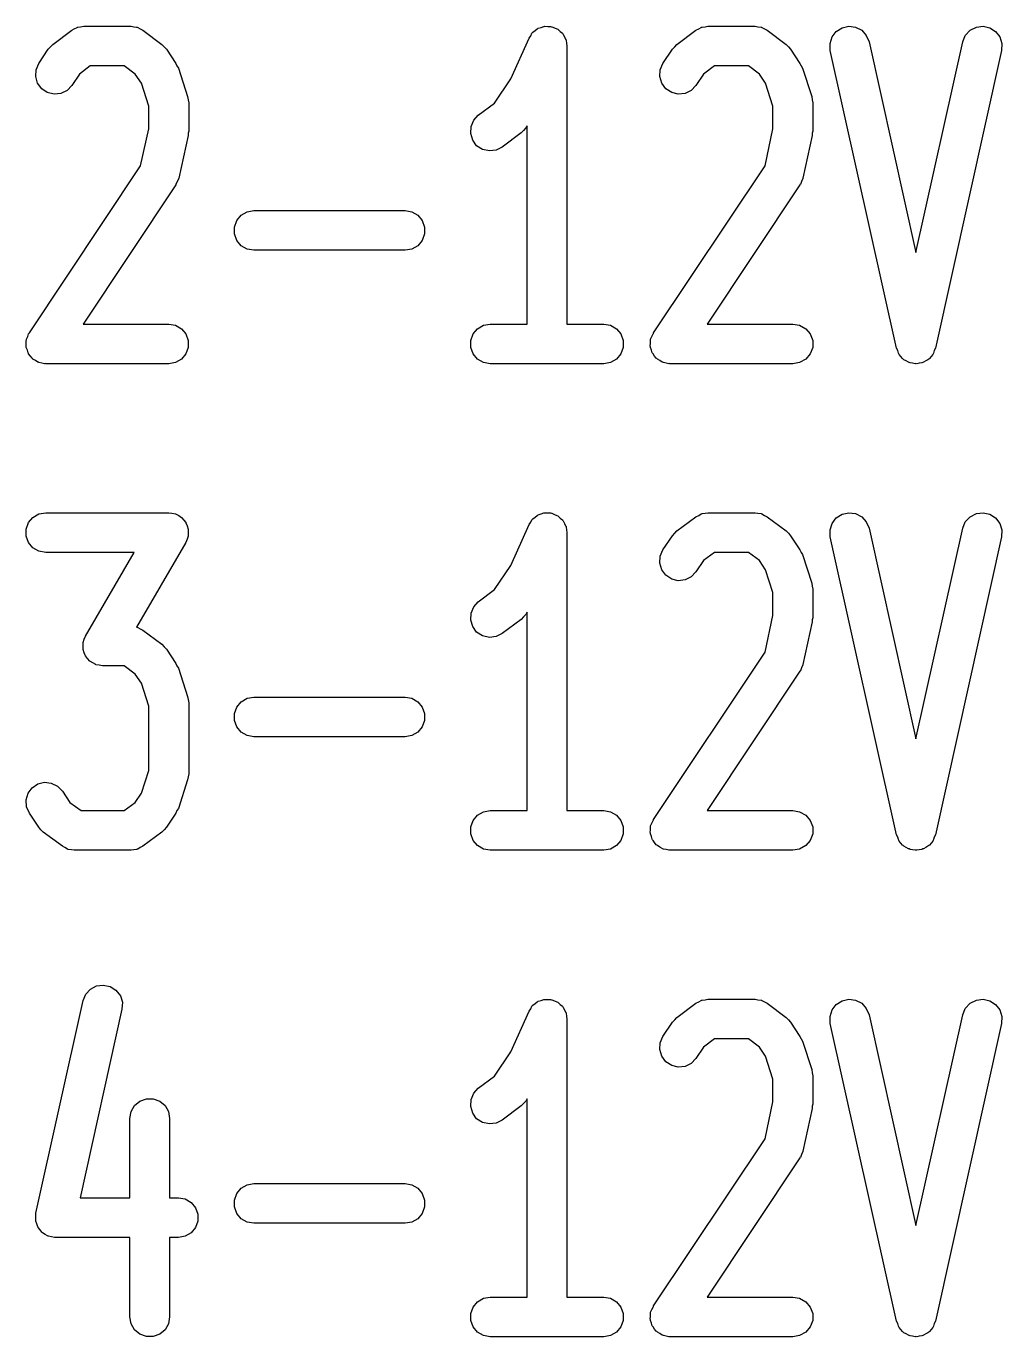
# Model space of a CAD drawing. Extents: x 127.3 to 176.4, y -111.4 to -62.2.
# Drawn here: x 127.784 to 130.24, y -77.157 to -73.857 of the extents above; entities that cross this region are included whole.
import ezdxf

# ---------------------------------------------------------------- set-up
doc = ezdxf.new("R2010")
doc.units = 0
doc.header["$MEASUREMENT"] = 0
doc.layers.add('BLACK', color=7, linetype='CONTINUOUS')

msp = doc.modelspace()

# ---------------------------------------------------------------- linework, layer by layer
at = {"layer": 'Black'}
for p, q in [((127.851, -73.9025), (127.899, -73.8668)), ((127.899, -73.8668), (127.905, -73.8635)), ((127.905, -73.8635), (127.912, -73.8598)), ((127.912, -73.8598), (127.913, -73.8596)), ((127.913, -73.8596), (127.914, -73.8589)), ((127.914, -73.8589), (127.921, -73.8581)), ((127.921, -73.8581), (127.929, -73.8568)), ((127.929, -73.8568), (128.048, -73.8568)), ((128.048, -73.8568), (128.055, -73.8581)), ((128.055, -73.8581), (128.062, -73.8589)), ((128.062, -73.8589), (128.063, -73.8596)), ((128.063, -73.8596), (128.065, -73.8598)), ((128.065, -73.8598), (128.071, -73.8635)), ((128.071, -73.8635), (128.078, -73.8668)), ((128.078, -73.8668), (128.125, -73.9025)), ((129.004, -73.9897), (129.05, -73.8865)), ((129.05, -73.8865), (129.054, -73.8807)), ((129.054, -73.8807), (129.057, -73.8746)), ((129.057, -73.8746), (129.058, -73.8735)), ((129.058, -73.8735), (129.059, -73.8721)), ((129.059, -73.8721), (129.065, -73.868)), ((129.065, -73.868), (129.07, -73.8635)), ((129.07, -73.8635), (129.072, -73.8629)), ((129.072, -73.8629), (129.073, -73.8619)), ((129.073, -73.8619), (129.08, -73.8599)), ((129.08, -73.8599), (129.087, -73.8575)), ((129.087, -73.8575), (129.088, -73.8575)), ((129.088, -73.8575), (129.09, -73.8571)), ((129.09, -73.8571), (129.097, -73.8575)), ((129.097, -73.8575), (129.104, -73.8575)), ((129.104, -73.8575), (129.106, -73.8581)), ((129.106, -73.8581), (129.107, -73.8583)), ((129.107, -73.8583), (129.114, -73.8611)), ((129.114, -73.8611), (129.12, -73.8635)), ((129.12, -73.8635), (129.122, -73.8646)), ((129.122, -73.8646), (129.123, -73.8653)), ((129.123, -73.8653), (129.128, -73.8702)), ((129.128, -73.8702), (129.134, -73.8746)), ((129.134, -73.8746), (129.135, -73.8762)), ((129.135, -73.8762), (129.136, -73.8774)), ((129.136, -73.8774), (129.139, -73.8836)), ((129.139, -73.8836), (129.142, -73.8897)), ((129.422, -73.9025), (129.47, -73.8668)), ((129.47, -73.8668), (129.477, -73.8635)), ((129.477, -73.8635), (129.483, -73.8598)), ((129.483, -73.8598), (129.484, -73.8596)), ((129.484, -73.8596), (129.486, -73.8589)), ((129.486, -73.8589), (129.493, -73.8581)), ((129.493, -73.8581), (129.5, -73.8568)), ((129.5, -73.8568), (129.619, -73.8568)), ((129.619, -73.8568), (129.626, -73.8581)), ((129.626, -73.8581), (129.634, -73.8589)), ((129.634, -73.8589), (129.635, -73.8596)), ((129.635, -73.8596), (129.636, -73.8598)), ((129.636, -73.8598), (129.643, -73.8635)), ((129.643, -73.8635), (129.649, -73.8668)), ((129.649, -73.8668), (129.697, -73.9025)), ((129.808, -73.9003), (129.813, -73.8837)), ((129.813, -73.8837), (129.823, -73.8699)), ((129.823, -73.8699), (129.838, -73.8606)), ((129.838, -73.8606), (129.855, -73.8568)), ((129.855, -73.8568), (129.872, -73.8591)), ((129.872, -73.8591), (129.888, -73.8671)), ((129.888, -73.8671), (129.899, -73.8799)), ((129.899, -73.8799), (129.906, -73.8959)), ((130.142, -73.8959), (130.148, -73.8799)), ((130.148, -73.8799), (130.16, -73.8671)), ((130.16, -73.8671), (130.176, -73.8591)), ((130.176, -73.8591), (130.193, -73.8568)), ((130.193, -73.8568), (130.21, -73.8606)), ((130.21, -73.8606), (130.224, -73.8699)), ((130.224, -73.8699), (130.235, -73.8837)), ((130.235, -73.8837), (130.24, -73.9003)), ((127.816, -73.9505), (127.839, -73.9148)), ((127.839, -73.9148), (127.845, -73.9087)), ((127.845, -73.9087), (127.851, -73.9025)), ((128.125, -73.9025), (128.131, -73.9087)), ((128.131, -73.9087), (128.137, -73.9148)), ((128.137, -73.9148), (128.161, -73.9505)), ((129.142, -73.8897), (129.143, -73.8914)), ((129.143, -73.8914), (129.143, -73.893)), ((129.143, -73.893), (129.144, -73.8999)), ((129.144, -73.8999), (129.145, -73.9068)), ((129.145, -73.9068), (129.145, -74.6068)), ((129.387, -73.9505), (129.411, -73.9148)), ((129.411, -73.9148), (129.417, -73.9087)), ((129.417, -73.9087), (129.422, -73.9025)), ((129.697, -73.9025), (129.703, -73.9087)), ((129.703, -73.9087), (129.708, -73.9148)), ((129.708, -73.9148), (129.732, -73.9505)), ((129.808, -73.9176), (129.808, -73.9003)), ((129.975, -74.6676), (129.808, -73.9176)), ((129.906, -73.8959), (130.024, -74.4263)), ((130.024, -74.4263), (130.142, -73.8959)), ((130.239, -73.9176), (130.073, -74.6676)), ((130.24, -73.9003), (130.239, -73.9176)), ((127.809, -73.9664), (127.816, -73.9505)), ((128.161, -73.9505), (128.163, -73.9566)), ((129.38, -73.9664), (129.387, -73.9505)), ((129.732, -73.9505), (129.735, -73.9566)), ((127.808, -73.9837), (127.809, -73.9664)), ((127.812, -74.0004), (127.808, -73.9837)), ((127.918, -73.9774), (127.899, -74.0059)), ((127.945, -73.9568), (127.918, -73.9774)), ((128.031, -73.9568), (127.945, -73.9568)), ((128.058, -73.9774), (128.031, -73.9568)), ((128.074, -74.0004), (128.058, -73.9774)), ((128.163, -73.9566), (128.167, -73.9624)), ((128.167, -73.9624), (128.19, -74.0338)), ((129.379, -73.9837), (129.38, -73.9664)), ((129.384, -74.0004), (129.379, -73.9837)), ((129.489, -73.9774), (129.47, -74.0059)), ((129.517, -73.9568), (129.489, -73.9774)), ((129.602, -73.9568), (129.517, -73.9568)), ((129.63, -73.9774), (129.602, -73.9568)), ((129.645, -74.0004), (129.63, -73.9774)), ((129.735, -73.9566), (129.738, -73.9624)), ((129.738, -73.9624), (129.762, -74.0338)), ((127.823, -74.0144), (127.812, -74.0004)), ((127.837, -74.024), (127.823, -74.0144)), ((127.887, -74.0185), (127.871, -74.0262)), ((127.899, -74.0059), (127.887, -74.0185)), ((128.093, -74.0578), (128.074, -74.0004)), ((128.963, -74.0505), (129.004, -73.9897)), ((129.394, -74.0144), (129.384, -74.0004)), ((129.409, -74.024), (129.394, -74.0144)), ((129.458, -74.0185), (129.443, -74.0262)), ((129.47, -74.0059), (129.458, -74.0185)), ((129.664, -74.0578), (129.645, -74.0004)), ((127.854, -74.0281), (127.837, -74.024)), ((127.871, -74.0262), (127.854, -74.0281)), ((128.19, -74.0338), (128.192, -74.0418)), ((128.192, -74.0418), (128.193, -74.0496)), ((128.193, -74.0496), (128.193, -74.1211)), ((128.922, -74.0811), (128.963, -74.0505)), ((129.425, -74.0281), (129.409, -74.024)), ((129.443, -74.0262), (129.425, -74.0281)), ((129.762, -74.0338), (129.763, -74.0418)), ((129.763, -74.0418), (129.764, -74.0496)), ((129.764, -74.0496), (129.764, -74.1211)), ((128.093, -74.1156), (128.093, -74.0578)), ((128.911, -74.0937), (128.922, -74.0811)), ((129.664, -74.1156), (129.664, -74.0578)), ((128.072, -74.2082), (128.093, -74.1156)), ((128.903, -74.1271), (128.904, -74.1097)), ((128.904, -74.1097), (128.911, -74.0937)), ((129.042, -74.1131), (129.036, -74.1192)), ((129.045, -74.1076), (129.042, -74.1131)), ((129.045, -74.6068), (129.045, -74.1076)), ((129.644, -74.2082), (129.664, -74.1156)), ((128.192, -74.1319), (128.168, -74.2391)), ((128.193, -74.1211), (128.192, -74.1265)), ((128.192, -74.1265), (128.192, -74.1319)), ((128.908, -74.1437), (128.903, -74.1271)), ((128.918, -74.1576), (128.908, -74.1437)), ((129.03, -74.1254), (128.982, -74.1611)), ((129.036, -74.1192), (129.03, -74.1254)), ((129.763, -74.1319), (129.739, -74.2391)), ((129.764, -74.1211), (129.763, -74.1265)), ((129.763, -74.1265), (129.763, -74.1319)), ((128.933, -74.1671), (128.918, -74.1576)), ((128.95, -74.171), (128.933, -74.1671)), ((128.967, -74.1689), (128.95, -74.171)), ((128.982, -74.1611), (128.967, -74.1689)), ((127.792, -74.6291), (128.072, -74.2082)), ((129.363, -74.6291), (129.644, -74.2082)), ((128.164, -74.2476), (128.161, -74.2551)), ((128.168, -74.24), (128.164, -74.2476)), ((128.168, -74.2391), (128.168, -74.2395)), ((128.168, -74.2395), (128.168, -74.24)), ((129.736, -74.2476), (129.733, -74.2551)), ((129.739, -74.24), (129.736, -74.2476)), ((129.739, -74.2391), (129.739, -74.2395)), ((129.739, -74.2395), (129.739, -74.24)), ((128.161, -74.2559), (127.927, -74.6068)), ((128.161, -74.2551), (128.161, -74.2555)), ((128.161, -74.2555), (128.161, -74.2559)), ((129.732, -74.2559), (129.498, -74.6068)), ((129.733, -74.2551), (129.732, -74.2555)), ((129.732, -74.2555), (129.732, -74.2559)), ((128.308, -74.3624), (128.314, -74.3461)), ((128.314, -74.3461), (128.325, -74.3328)), ((128.325, -74.3328), (128.34, -74.3241)), ((128.34, -74.3241), (128.357, -74.3211)), ((128.357, -74.3211), (128.738, -74.3211)), ((128.738, -74.3211), (128.755, -74.3241)), ((128.755, -74.3241), (128.77, -74.3328)), ((128.77, -74.3328), (128.781, -74.3461)), ((128.781, -74.3461), (128.787, -74.3624)), ((128.308, -74.3798), (128.308, -74.3624)), ((128.314, -74.3961), (128.308, -74.3798)), ((128.787, -74.3798), (128.781, -74.3961)), ((128.787, -74.3624), (128.787, -74.3798)), ((128.325, -74.4094), (128.314, -74.3961)), ((128.34, -74.4181), (128.325, -74.4094)), ((128.77, -74.4094), (128.755, -74.4181)), ((128.781, -74.3961), (128.77, -74.4094)), ((128.357, -74.4211), (128.34, -74.4181)), ((128.738, -74.4211), (128.357, -74.4211)), ((128.755, -74.4181), (128.738, -74.4211)), ((127.927, -74.6068), (128.143, -74.6068)), ((128.143, -74.6068), (128.16, -74.6098)), ((128.16, -74.6098), (128.175, -74.6185)), ((128.92, -74.6185), (128.935, -74.6098)), ((128.935, -74.6098), (128.952, -74.6068)), ((128.952, -74.6068), (129.045, -74.6068)), ((129.145, -74.6068), (129.238, -74.6068)), ((129.238, -74.6068), (129.255, -74.6098)), ((129.255, -74.6098), (129.27, -74.6185)), ((129.498, -74.6068), (129.714, -74.6068)), ((129.714, -74.6068), (129.731, -74.6098)), ((129.731, -74.6098), (129.747, -74.6185)), ((127.785, -74.645), (127.788, -74.6384)), ((127.785, -74.6466), (127.785, -74.645)), ((127.788, -74.6384), (127.79, -74.6318)), ((127.79, -74.6318), (127.791, -74.6305)), ((127.791, -74.6305), (127.792, -74.6291)), ((128.175, -74.6185), (128.186, -74.6318)), ((128.186, -74.6318), (128.192, -74.6481)), ((128.903, -74.6481), (128.909, -74.6318)), ((128.909, -74.6318), (128.92, -74.6185)), ((129.27, -74.6185), (129.281, -74.6318)), ((129.281, -74.6318), (129.287, -74.6481)), ((129.356, -74.645), (129.359, -74.6384)), ((129.356, -74.6466), (129.356, -74.645)), ((129.359, -74.6384), (129.362, -74.6318)), ((129.362, -74.6318), (129.363, -74.6305)), ((129.363, -74.6305), (129.363, -74.6291)), ((129.747, -74.6185), (129.758, -74.6318)), ((129.758, -74.6318), (129.764, -74.6481)), ((127.784, -74.6481), (127.785, -74.6466)), ((127.784, -74.6552), (127.784, -74.6481)), ((127.784, -74.6623), (127.784, -74.6552)), ((127.784, -74.6638), (127.784, -74.6623)), ((127.784, -74.6655), (127.784, -74.6638)), ((127.787, -74.6721), (127.784, -74.6655)), ((127.789, -74.6789), (127.787, -74.6721)), ((127.79, -74.6803), (127.789, -74.6789)), ((128.192, -74.6655), (128.186, -74.6818)), ((128.192, -74.6481), (128.192, -74.6655)), ((128.903, -74.6655), (128.903, -74.6481)), ((128.909, -74.6818), (128.903, -74.6655)), ((129.287, -74.6655), (129.281, -74.6818)), ((129.287, -74.6481), (129.287, -74.6655)), ((129.355, -74.6623), (129.356, -74.6552)), ((129.356, -74.6638), (129.355, -74.6623)), ((129.356, -74.6481), (129.356, -74.6466)), ((129.356, -74.6552), (129.356, -74.6481)), ((129.356, -74.6655), (129.356, -74.6638)), ((129.358, -74.6721), (129.356, -74.6655)), ((129.36, -74.6789), (129.358, -74.6721)), ((129.361, -74.6803), (129.36, -74.6789)), ((129.764, -74.6655), (129.758, -74.6818)), ((129.764, -74.6481), (129.764, -74.6655)), ((129.978, -74.6736), (129.975, -74.6676)), ((129.98, -74.6799), (129.978, -74.6736)), ((130.07, -74.6736), (130.068, -74.6799)), ((130.073, -74.6676), (130.07, -74.6736)), ((127.79, -74.6818), (127.79, -74.6803)), ((127.795, -74.6872), (127.79, -74.6818)), ((127.799, -74.6929), (127.795, -74.6872)), ((127.8, -74.6938), (127.799, -74.6929)), ((127.801, -74.6951), (127.8, -74.6938)), ((127.807, -74.6986), (127.801, -74.6951)), ((127.813, -74.7026), (127.807, -74.6986)), ((127.815, -74.703), (127.813, -74.7026)), ((127.816, -74.7038), (127.815, -74.703)), ((127.823, -74.705), (127.816, -74.7038)), ((127.83, -74.7067), (127.823, -74.705)), ((127.832, -74.7065), (127.83, -74.7067)), ((127.833, -74.7068), (127.832, -74.7065)), ((128.143, -74.7068), (127.833, -74.7068)), ((128.16, -74.7038), (128.143, -74.7068)), ((128.175, -74.6951), (128.16, -74.7038)), ((128.186, -74.6818), (128.175, -74.6951)), ((128.92, -74.6951), (128.909, -74.6818)), ((128.935, -74.7038), (128.92, -74.6951)), ((128.952, -74.7068), (128.935, -74.7038)), ((129.238, -74.7068), (128.952, -74.7068)), ((129.255, -74.7038), (129.238, -74.7068)), ((129.27, -74.6951), (129.255, -74.7038)), ((129.281, -74.6818), (129.27, -74.6951)), ((129.362, -74.6818), (129.361, -74.6803)), ((129.366, -74.6872), (129.362, -74.6818)), ((129.37, -74.6929), (129.366, -74.6872)), ((129.372, -74.6938), (129.37, -74.6929)), ((129.373, -74.6951), (129.372, -74.6938)), ((129.379, -74.6986), (129.373, -74.6951)), ((129.385, -74.7026), (129.379, -74.6986)), ((129.386, -74.703), (129.385, -74.7026)), ((129.388, -74.7038), (129.386, -74.703)), ((129.395, -74.705), (129.388, -74.7038)), ((129.402, -74.7067), (129.395, -74.705)), ((129.403, -74.7065), (129.402, -74.7067)), ((129.405, -74.7068), (129.403, -74.7065)), ((129.714, -74.7068), (129.405, -74.7068)), ((129.731, -74.7038), (129.714, -74.7068)), ((129.747, -74.6951), (129.731, -74.7038)), ((129.758, -74.6818), (129.747, -74.6951)), ((129.981, -74.6816), (129.98, -74.6799)), ((129.982, -74.6837), (129.981, -74.6816)), ((129.986, -74.6885), (129.982, -74.6837)), ((129.99, -74.6936), (129.986, -74.6885)), ((129.992, -74.6948), (129.99, -74.6936)), ((129.993, -74.6965), (129.992, -74.6948)), ((129.999, -74.6995), (129.993, -74.6965)), ((130.005, -74.703), (129.999, -74.6995)), ((130.007, -74.7035), (130.005, -74.703)), ((130.009, -74.7045), (130.007, -74.7035)), ((130.015, -74.7053), (130.009, -74.7045)), ((130.022, -74.7067), (130.015, -74.7053)), ((130.024, -74.7064), (130.022, -74.7067)), ((130.026, -74.7067), (130.024, -74.7064)), ((130.032, -74.7053), (130.026, -74.7067)), ((130.039, -74.7045), (130.032, -74.7053)), ((130.041, -74.7035), (130.039, -74.7045)), ((130.043, -74.703), (130.041, -74.7035)), ((130.049, -74.6995), (130.043, -74.703)), ((130.054, -74.6965), (130.049, -74.6995)), ((130.056, -74.6948), (130.054, -74.6965)), ((130.058, -74.6936), (130.056, -74.6948)), ((130.062, -74.6885), (130.058, -74.6936)), ((130.066, -74.6837), (130.062, -74.6885)), ((130.067, -74.6816), (130.066, -74.6837)), ((130.068, -74.6799), (130.067, -74.6816)), ((127.784, -75.1231), (127.79, -75.1068)), ((127.79, -75.1068), (127.801, -75.0935)), ((127.801, -75.0935), (127.816, -75.0848)), ((127.816, -75.0848), (127.833, -75.0818)), ((127.833, -75.0818), (128.143, -75.0818)), ((128.143, -75.0818), (128.143, -75.0818)), ((128.143, -75.0818), (128.151, -75.0833)), ((128.143, -75.0818), (128.143, -75.0818)), ((128.151, -75.0833), (128.16, -75.0848)), ((128.16, -75.0848), (128.16, -75.0849)), ((128.16, -75.0849), (128.16, -75.0849)), ((128.16, -75.0849), (128.168, -75.0892)), ((128.168, -75.0892), (128.175, -75.0935)), ((128.175, -75.0935), (128.175, -75.0936)), ((128.175, -75.0936), (128.175, -75.0936)), ((128.175, -75.0936), (128.181, -75.1003)), ((128.181, -75.1003), (128.186, -75.1068)), ((128.186, -75.1068), (128.186, -75.1069)), ((128.186, -75.1069), (128.186, -75.107)), ((128.186, -75.107), (128.189, -75.1151)), ((129.05, -75.1115), (129.054, -75.1057)), ((129.054, -75.1057), (129.057, -75.0996)), ((129.057, -75.0996), (129.058, -75.0985)), ((129.058, -75.0985), (129.059, -75.0971)), ((129.059, -75.0971), (129.065, -75.093)), ((129.065, -75.093), (129.07, -75.0885)), ((129.07, -75.0885), (129.072, -75.0879)), ((129.072, -75.0879), (129.073, -75.0869)), ((129.073, -75.0869), (129.08, -75.0849)), ((129.08, -75.0849), (129.087, -75.0825)), ((129.087, -75.0825), (129.088, -75.0825)), ((129.088, -75.0825), (129.09, -75.0821)), ((129.09, -75.0821), (129.097, -75.0825)), ((129.097, -75.0825), (129.104, -75.0825)), ((129.104, -75.0825), (129.106, -75.0831)), ((129.106, -75.0831), (129.107, -75.0833)), ((129.107, -75.0833), (129.114, -75.0861)), ((129.114, -75.0861), (129.12, -75.0885)), ((129.12, -75.0885), (129.122, -75.0896)), ((129.122, -75.0896), (129.123, -75.0903)), ((129.123, -75.0903), (129.128, -75.0952)), ((129.128, -75.0952), (129.134, -75.0996)), ((129.134, -75.0996), (129.135, -75.1012)), ((129.135, -75.1012), (129.136, -75.1024)), ((129.136, -75.1024), (129.139, -75.1086)), ((129.422, -75.1275), (129.47, -75.0918)), ((129.47, -75.0918), (129.477, -75.0885)), ((129.477, -75.0885), (129.483, -75.0848)), ((129.483, -75.0848), (129.484, -75.0846)), ((129.484, -75.0846), (129.486, -75.0839)), ((129.486, -75.0839), (129.493, -75.0831)), ((129.493, -75.0831), (129.5, -75.0818)), ((129.5, -75.0818), (129.619, -75.0818)), ((129.619, -75.0818), (129.626, -75.0831)), ((129.626, -75.0831), (129.634, -75.0839)), ((129.634, -75.0839), (129.635, -75.0846)), ((129.635, -75.0846), (129.636, -75.0848)), ((129.636, -75.0848), (129.643, -75.0885)), ((129.643, -75.0885), (129.649, -75.0918)), ((129.649, -75.0918), (129.697, -75.1275)), ((129.813, -75.1087), (129.823, -75.0949)), ((129.823, -75.0949), (129.838, -75.0856)), ((129.838, -75.0856), (129.855, -75.0818)), ((129.855, -75.0818), (129.872, -75.0841)), ((129.872, -75.0841), (129.888, -75.0921)), ((129.888, -75.0921), (129.899, -75.1049)), ((129.899, -75.1049), (129.906, -75.1209)), ((130.142, -75.1209), (130.148, -75.1049)), ((130.148, -75.1049), (130.16, -75.0921)), ((130.16, -75.0921), (130.176, -75.0841)), ((130.176, -75.0841), (130.193, -75.0818)), ((130.193, -75.0818), (130.21, -75.0856)), ((130.21, -75.0856), (130.224, -75.0949)), ((130.224, -75.0949), (130.235, -75.1087)), ((127.784, -75.1405), (127.784, -75.1231)), ((127.79, -75.1568), (127.784, -75.1405)), ((128.189, -75.1151), (128.192, -75.1231)), ((128.192, -75.1407), (128.189, -75.1488)), ((128.192, -75.1231), (128.192, -75.1232)), ((128.192, -75.1232), (128.192, -75.1233)), ((128.192, -75.1233), (128.192, -75.1318)), ((128.192, -75.1318), (128.192, -75.1405)), ((128.192, -75.1405), (128.192, -75.1406)), ((128.192, -75.1406), (128.192, -75.1407)), ((129.004, -75.2147), (129.05, -75.1115)), ((129.139, -75.1086), (129.142, -75.1147)), ((129.142, -75.1147), (129.143, -75.1164)), ((129.143, -75.1164), (129.143, -75.118)), ((129.143, -75.118), (129.144, -75.1249)), ((129.144, -75.1249), (129.145, -75.1318)), ((129.145, -75.1318), (129.145, -75.8318)), ((129.387, -75.1755), (129.411, -75.1398)), ((129.411, -75.1398), (129.417, -75.1337)), ((129.417, -75.1337), (129.422, -75.1275)), ((129.697, -75.1275), (129.703, -75.1337)), ((129.703, -75.1337), (129.708, -75.1398)), ((129.708, -75.1398), (129.732, -75.1755)), ((129.808, -75.1253), (129.813, -75.1087)), ((129.808, -75.1426), (129.808, -75.1253)), ((129.906, -75.1209), (130.024, -75.6513)), ((130.024, -75.6513), (130.142, -75.1209)), ((130.235, -75.1087), (130.24, -75.1253)), ((130.24, -75.1253), (130.239, -75.1426)), ((127.801, -75.1701), (127.79, -75.1568)), ((127.816, -75.1788), (127.801, -75.1701)), ((128.186, -75.157), (128.062, -75.3696)), ((128.189, -75.1488), (128.186, -75.1568)), ((128.186, -75.1568), (128.186, -75.1569)), ((128.186, -75.1569), (128.186, -75.157)), ((129.975, -75.8926), (129.808, -75.1426)), ((130.239, -75.1426), (130.073, -75.8926)), ((127.833, -75.1818), (127.816, -75.1788)), ((128.056, -75.1818), (127.833, -75.1818)), ((127.933, -75.3923), (128.056, -75.1818)), ((129.379, -75.2087), (129.38, -75.1914)), ((129.38, -75.1914), (129.387, -75.1755)), ((129.489, -75.2024), (129.47, -75.2309)), ((129.517, -75.1818), (129.489, -75.2024)), ((129.602, -75.1818), (129.517, -75.1818)), ((129.63, -75.2024), (129.602, -75.1818)), ((129.645, -75.2254), (129.63, -75.2024)), ((129.732, -75.1755), (129.735, -75.1816)), ((129.735, -75.1816), (129.738, -75.1874)), ((129.738, -75.1874), (129.762, -75.2588)), ((128.963, -75.2755), (129.004, -75.2147)), ((129.384, -75.2254), (129.379, -75.2087)), ((129.394, -75.2394), (129.384, -75.2254)), ((129.409, -75.249), (129.394, -75.2394)), ((129.47, -75.2309), (129.458, -75.2435)), ((129.664, -75.2828), (129.645, -75.2254)), ((129.425, -75.2531), (129.409, -75.249)), ((129.443, -75.2512), (129.425, -75.2531)), ((129.458, -75.2435), (129.443, -75.2512)), ((129.762, -75.2588), (129.763, -75.2668)), ((129.763, -75.2668), (129.764, -75.2746)), ((128.922, -75.3061), (128.963, -75.2755)), ((129.664, -75.3406), (129.664, -75.2828)), ((129.764, -75.2746), (129.764, -75.3461)), ((128.903, -75.3521), (128.904, -75.3347)), ((128.904, -75.3347), (128.911, -75.3187)), ((128.911, -75.3187), (128.922, -75.3061)), ((129.042, -75.3381), (129.036, -75.3442)), ((129.045, -75.3326), (129.042, -75.3381)), ((129.045, -75.8318), (129.045, -75.3326)), ((128.062, -75.3696), (128.062, -75.3697)), ((128.062, -75.3697), (128.063, -75.3703)), ((128.063, -75.3703), (128.065, -75.3705)), ((128.065, -75.3705), (128.071, -75.3742)), ((128.908, -75.3687), (128.903, -75.3521)), ((128.918, -75.3826), (128.908, -75.3687)), ((129.03, -75.3504), (128.982, -75.3861)), ((129.036, -75.3442), (129.03, -75.3504)), ((129.644, -75.4332), (129.664, -75.3406)), ((129.763, -75.3569), (129.739, -75.4641)), ((129.764, -75.3461), (129.763, -75.3515)), ((129.763, -75.3515), (129.763, -75.3569)), ((127.927, -75.4086), (127.93, -75.4005)), ((127.93, -75.4005), (127.933, -75.3925)), ((127.933, -75.3924), (127.933, -75.3923)), ((127.933, -75.3925), (127.933, -75.3924)), ((128.071, -75.3742), (128.078, -75.3775)), ((128.078, -75.3775), (128.125, -75.4132)), ((128.933, -75.3921), (128.918, -75.3826)), ((128.95, -75.396), (128.933, -75.3921)), ((128.967, -75.3939), (128.95, -75.396)), ((128.982, -75.3861), (128.967, -75.3939)), ((127.927, -75.4087), (127.927, -75.4086)), ((127.927, -75.4088), (127.927, -75.4087)), ((127.927, -75.4174), (127.927, -75.4088)), ((127.927, -75.426), (127.927, -75.4174)), ((127.927, -75.4261), (127.927, -75.426)), ((127.927, -75.4262), (127.927, -75.4261)), ((127.93, -75.4342), (127.927, -75.4262)), ((127.933, -75.4423), (127.93, -75.4342)), ((128.125, -75.4132), (128.131, -75.4194)), ((128.131, -75.4194), (128.137, -75.4255)), ((128.137, -75.4255), (128.161, -75.4612)), ((129.363, -75.8541), (129.644, -75.4332)), ((127.933, -75.4424), (127.933, -75.4423)), ((127.933, -75.4425), (127.933, -75.4424)), ((127.938, -75.449), (127.933, -75.4425)), ((127.944, -75.4557), (127.938, -75.449)), ((127.944, -75.4558), (127.944, -75.4557)), ((127.944, -75.4557), (127.944, -75.4557)), ((127.952, -75.4601), (127.944, -75.4558)), ((127.959, -75.4644), (127.952, -75.4601)), ((127.959, -75.4645), (127.959, -75.4644)), ((127.959, -75.4644), (127.959, -75.4644)), ((127.968, -75.466), (127.959, -75.4645)), ((127.976, -75.4675), (127.968, -75.466)), ((128.031, -75.4675), (127.976, -75.4675)), ((127.976, -75.4675), (127.976, -75.4675)), ((127.976, -75.4675), (127.976, -75.4675)), ((128.058, -75.4881), (128.031, -75.4675)), ((128.161, -75.4612), (128.163, -75.4673)), ((128.163, -75.4673), (128.167, -75.4731)), ((129.739, -75.465), (129.736, -75.4726)), ((129.739, -75.4641), (129.739, -75.4645)), ((129.739, -75.4645), (129.739, -75.465)), ((128.074, -75.5111), (128.058, -75.4881)), ((128.167, -75.4731), (128.19, -75.5445)), ((129.732, -75.4809), (129.498, -75.8318)), ((129.733, -75.4801), (129.732, -75.4805)), ((129.732, -75.4805), (129.732, -75.4809)), ((129.736, -75.4726), (129.733, -75.4801)), ((128.093, -75.5685), (128.074, -75.5111)), ((128.093, -75.7308), (128.093, -75.5685)), ((128.19, -75.5445), (128.192, -75.5525)), ((128.192, -75.5525), (128.193, -75.5604)), ((128.193, -75.5604), (128.193, -75.7389)), ((128.314, -75.5711), (128.325, -75.5578)), ((128.325, -75.5578), (128.34, -75.5491)), ((128.34, -75.5491), (128.357, -75.5461)), ((128.357, -75.5461), (128.738, -75.5461)), ((128.738, -75.5461), (128.755, -75.5491)), ((128.755, -75.5491), (128.77, -75.5578)), ((128.77, -75.5578), (128.781, -75.5711)), ((128.308, -75.5874), (128.314, -75.5711)), ((128.308, -75.6048), (128.308, -75.5874)), ((128.781, -75.5711), (128.787, -75.5874)), ((128.787, -75.5874), (128.787, -75.6048)), ((128.314, -75.6211), (128.308, -75.6048)), ((128.325, -75.6344), (128.314, -75.6211)), ((128.34, -75.6431), (128.325, -75.6344)), ((128.77, -75.6344), (128.755, -75.6431)), ((128.781, -75.6211), (128.77, -75.6344)), ((128.787, -75.6048), (128.781, -75.6211)), ((128.357, -75.6461), (128.34, -75.6431)), ((128.738, -75.6461), (128.357, -75.6461)), ((128.755, -75.6431), (128.738, -75.6461)), ((128.074, -75.7882), (128.093, -75.7308)), ((127.799, -75.7742), (127.813, -75.7646)), ((127.813, -75.7646), (127.83, -75.7605)), ((127.83, -75.7605), (127.847, -75.7624)), ((127.847, -75.7624), (127.863, -75.7701)), ((128.19, -75.7547), (128.167, -75.8262)), ((128.192, -75.7468), (128.19, -75.7547)), ((128.193, -75.7389), (128.192, -75.7468)), ((127.784, -75.8049), (127.789, -75.7882)), ((127.789, -75.7882), (127.799, -75.7742)), ((127.863, -75.7701), (127.875, -75.7826)), ((127.875, -75.7826), (127.894, -75.8112)), ((128.058, -75.8112), (128.074, -75.7882)), ((127.785, -75.8222), (127.784, -75.8049)), ((127.792, -75.8381), (127.785, -75.8222)), ((127.894, -75.8112), (127.922, -75.8318)), ((127.922, -75.8318), (128.031, -75.8318)), ((128.031, -75.8318), (128.058, -75.8112)), ((128.163, -75.832), (128.161, -75.8381)), ((128.167, -75.8262), (128.163, -75.832)), ((128.935, -75.8348), (128.952, -75.8318)), ((128.952, -75.8318), (129.045, -75.8318)), ((129.145, -75.8318), (129.238, -75.8318)), ((129.238, -75.8318), (129.255, -75.8348)), ((129.498, -75.8318), (129.714, -75.8318)), ((129.714, -75.8318), (129.731, -75.8348)), ((127.816, -75.8738), (127.792, -75.8381)), ((128.161, -75.8381), (128.137, -75.8738)), ((128.903, -75.8731), (128.909, -75.8568)), ((128.909, -75.8568), (128.92, -75.8435)), ((128.92, -75.8435), (128.935, -75.8348)), ((129.255, -75.8348), (129.27, -75.8435)), ((129.27, -75.8435), (129.281, -75.8568)), ((129.281, -75.8568), (129.287, -75.8731)), ((129.356, -75.87), (129.359, -75.8634)), ((129.359, -75.8634), (129.362, -75.8568)), ((129.362, -75.8568), (129.363, -75.8555)), ((129.363, -75.8555), (129.363, -75.8541)), ((129.731, -75.8348), (129.747, -75.8435)), ((129.747, -75.8435), (129.758, -75.8568)), ((129.758, -75.8568), (129.764, -75.8731)), ((127.821, -75.8799), (127.816, -75.8738)), ((127.827, -75.8861), (127.821, -75.8799)), ((127.875, -75.9218), (127.827, -75.8861)), ((128.125, -75.8861), (128.078, -75.9218)), ((128.131, -75.8799), (128.125, -75.8861)), ((128.137, -75.8738), (128.131, -75.8799)), ((128.903, -75.8905), (128.903, -75.8731)), ((128.909, -75.9068), (128.903, -75.8905)), ((129.287, -75.8905), (129.281, -75.9068)), ((129.287, -75.8731), (129.287, -75.8905)), ((129.355, -75.8873), (129.356, -75.8802)), ((129.356, -75.8888), (129.355, -75.8873)), ((129.356, -75.8716), (129.356, -75.87)), ((129.356, -75.8731), (129.356, -75.8716)), ((129.356, -75.8802), (129.356, -75.8731)), ((129.356, -75.8905), (129.356, -75.8888)), ((129.358, -75.8971), (129.356, -75.8905)), ((129.36, -75.9039), (129.358, -75.8971)), ((129.764, -75.8905), (129.758, -75.9068)), ((129.764, -75.8731), (129.764, -75.8905)), ((129.978, -75.8986), (129.975, -75.8926)), ((129.98, -75.9049), (129.978, -75.8986)), ((130.07, -75.8986), (130.068, -75.9048)), ((130.073, -75.8926), (130.07, -75.8986)), ((127.881, -75.9251), (127.875, -75.9218)), ((127.888, -75.9288), (127.881, -75.9251)), ((127.889, -75.929), (127.888, -75.9288)), ((127.89, -75.9296), (127.889, -75.929)), ((127.898, -75.9305), (127.89, -75.9296)), ((127.905, -75.9318), (127.898, -75.9305)), ((128.048, -75.9318), (127.905, -75.9318)), ((128.055, -75.9305), (128.048, -75.9318)), ((128.062, -75.9296), (128.055, -75.9305)), ((128.063, -75.929), (128.062, -75.9296)), ((128.065, -75.9288), (128.063, -75.929)), ((128.071, -75.9251), (128.065, -75.9288)), ((128.078, -75.9218), (128.071, -75.9251)), ((128.92, -75.9201), (128.909, -75.9068)), ((128.935, -75.9288), (128.92, -75.9201)), ((128.952, -75.9318), (128.935, -75.9288)), ((129.238, -75.9318), (128.952, -75.9318)), ((129.255, -75.9288), (129.238, -75.9318)), ((129.27, -75.9201), (129.255, -75.9288)), ((129.281, -75.9068), (129.27, -75.9201)), ((129.361, -75.9053), (129.36, -75.9039)), ((129.362, -75.9068), (129.361, -75.9053)), ((129.366, -75.9122), (129.362, -75.9068)), ((129.37, -75.9179), (129.366, -75.9122)), ((129.372, -75.9188), (129.37, -75.9179)), ((129.373, -75.9201), (129.372, -75.9188)), ((129.379, -75.9236), (129.373, -75.9201)), ((129.385, -75.9276), (129.379, -75.9236)), ((129.386, -75.928), (129.385, -75.9276)), ((129.388, -75.9288), (129.386, -75.928)), ((129.395, -75.93), (129.388, -75.9288)), ((129.402, -75.9317), (129.395, -75.93)), ((129.403, -75.9315), (129.402, -75.9317)), ((129.405, -75.9318), (129.403, -75.9315)), ((129.714, -75.9318), (129.405, -75.9318)), ((129.731, -75.9288), (129.714, -75.9318)), ((129.747, -75.9201), (129.731, -75.9288)), ((129.758, -75.9068), (129.747, -75.9201)), ((129.981, -75.9066), (129.98, -75.9049)), ((129.982, -75.9087), (129.981, -75.9066)), ((129.986, -75.9135), (129.982, -75.9087)), ((129.99, -75.9186), (129.986, -75.9135)), ((129.992, -75.9198), (129.99, -75.9186)), ((129.993, -75.9215), (129.992, -75.9198)), ((129.999, -75.9245), (129.993, -75.9215)), ((130.005, -75.928), (129.999, -75.9245)), ((130.007, -75.9285), (130.005, -75.928)), ((130.009, -75.9295), (130.007, -75.9285)), ((130.015, -75.9303), (130.009, -75.9295)), ((130.022, -75.9317), (130.015, -75.9303)), ((130.024, -75.9314), (130.022, -75.9317)), ((130.026, -75.9317), (130.024, -75.9314)), ((130.032, -75.9303), (130.026, -75.9317)), ((130.039, -75.9295), (130.032, -75.9303)), ((130.041, -75.9285), (130.039, -75.9295)), ((130.043, -75.928), (130.041, -75.9285)), ((130.049, -75.9245), (130.043, -75.928)), ((130.054, -75.9215), (130.049, -75.9245)), ((130.056, -75.9198), (130.054, -75.9215)), ((130.058, -75.9186), (130.056, -75.9198)), ((130.062, -75.9135), (130.058, -75.9186)), ((130.066, -75.9087), (130.062, -75.9135)), ((130.067, -75.9066), (130.066, -75.9087)), ((130.068, -75.9048), (130.067, -75.9066)), ((127.927, -76.3102), (127.934, -76.2942)), ((127.934, -76.2942), (127.946, -76.2814)), ((127.946, -76.2814), (127.961, -76.2734)), ((127.961, -76.2734), (127.978, -76.2711)), ((127.978, -76.2711), (127.995, -76.2749)), ((127.995, -76.2749), (128.01, -76.2842)), ((128.01, -76.2842), (128.021, -76.298)), ((127.808, -76.8459), (127.927, -76.3102)), ((128.021, -76.298), (128.026, -76.3146)), ((128.026, -76.3146), (128.025, -76.3319)), ((129.054, -76.3307), (129.057, -76.3246)), ((129.057, -76.3246), (129.058, -76.3235)), ((129.058, -76.3235), (129.059, -76.3221)), ((129.059, -76.3221), (129.065, -76.318)), ((129.065, -76.318), (129.07, -76.3135)), ((129.07, -76.3135), (129.072, -76.3129)), ((129.072, -76.3129), (129.073, -76.3119)), ((129.073, -76.3119), (129.08, -76.3099)), ((129.08, -76.3099), (129.087, -76.3075)), ((129.087, -76.3075), (129.088, -76.3075)), ((129.088, -76.3075), (129.09, -76.3071)), ((129.09, -76.3071), (129.097, -76.3075)), ((129.097, -76.3075), (129.104, -76.3075)), ((129.104, -76.3075), (129.106, -76.3081)), ((129.106, -76.3081), (129.107, -76.3083)), ((129.107, -76.3083), (129.114, -76.3111)), ((129.114, -76.3111), (129.12, -76.3135)), ((129.12, -76.3135), (129.122, -76.3146)), ((129.122, -76.3146), (129.123, -76.3153)), ((129.123, -76.3153), (129.128, -76.3202)), ((129.128, -76.3202), (129.134, -76.3246)), ((129.134, -76.3246), (129.135, -76.3262)), ((129.135, -76.3262), (129.136, -76.3274)), ((129.136, -76.3274), (129.139, -76.3336)), ((129.422, -76.3525), (129.47, -76.3168)), ((129.47, -76.3168), (129.477, -76.3135)), ((129.477, -76.3135), (129.483, -76.3098)), ((129.483, -76.3098), (129.484, -76.3096)), ((129.484, -76.3096), (129.486, -76.3089)), ((129.486, -76.3089), (129.493, -76.3081)), ((129.493, -76.3081), (129.5, -76.3068)), ((129.5, -76.3068), (129.619, -76.3068)), ((129.619, -76.3068), (129.626, -76.3081)), ((129.626, -76.3081), (129.634, -76.3089)), ((129.634, -76.3089), (129.635, -76.3096)), ((129.635, -76.3096), (129.636, -76.3098)), ((129.636, -76.3098), (129.643, -76.3135)), ((129.643, -76.3135), (129.649, -76.3168)), ((129.649, -76.3168), (129.697, -76.3525)), ((129.813, -76.3337), (129.823, -76.3199)), ((129.823, -76.3199), (129.838, -76.3106)), ((129.838, -76.3106), (129.855, -76.3068)), ((129.855, -76.3068), (129.872, -76.3091)), ((129.872, -76.3091), (129.888, -76.3171)), ((129.888, -76.3171), (129.899, -76.3299)), ((130.148, -76.3299), (130.16, -76.3171)), ((130.16, -76.3171), (130.176, -76.3091)), ((130.176, -76.3091), (130.193, -76.3068)), ((130.193, -76.3068), (130.21, -76.3106)), ((130.21, -76.3106), (130.224, -76.3199)), ((130.224, -76.3199), (130.235, -76.3337)), ((128.025, -76.3319), (127.92, -76.8068)), ((129.004, -76.4397), (129.05, -76.3365)), ((129.05, -76.3365), (129.054, -76.3307)), ((129.139, -76.3336), (129.142, -76.3397)), ((129.142, -76.3397), (129.143, -76.3414)), ((129.143, -76.3414), (129.143, -76.343)), ((129.143, -76.343), (129.144, -76.3499)), ((129.144, -76.3499), (129.145, -76.3568)), ((129.145, -76.3568), (129.145, -77.0568)), ((129.411, -76.3648), (129.417, -76.3587)), ((129.417, -76.3587), (129.422, -76.3525)), ((129.697, -76.3525), (129.703, -76.3587)), ((129.703, -76.3587), (129.708, -76.3648)), ((129.808, -76.3503), (129.813, -76.3337)), ((129.808, -76.3676), (129.808, -76.3503)), ((129.899, -76.3299), (129.906, -76.3459)), ((129.906, -76.3459), (130.024, -76.8763)), ((130.024, -76.8763), (130.142, -76.3459)), ((130.142, -76.3459), (130.148, -76.3299)), ((130.235, -76.3337), (130.24, -76.3503)), ((130.24, -76.3503), (130.239, -76.3676)), ((129.387, -76.4005), (129.411, -76.3648)), ((129.708, -76.3648), (129.732, -76.4005)), ((129.975, -77.1176), (129.808, -76.3676)), ((130.239, -76.3676), (130.073, -77.1176)), ((129.379, -76.4337), (129.38, -76.4164)), ((129.38, -76.4164), (129.387, -76.4005)), ((129.489, -76.4274), (129.47, -76.456)), ((129.517, -76.4068), (129.489, -76.4274)), ((129.602, -76.4068), (129.517, -76.4068)), ((129.63, -76.4274), (129.602, -76.4068)), ((129.645, -76.4504), (129.63, -76.4274)), ((129.732, -76.4005), (129.735, -76.4066)), ((129.735, -76.4066), (129.738, -76.4124)), ((129.738, -76.4124), (129.762, -76.4838)), ((128.963, -76.5005), (129.004, -76.4397)), ((129.384, -76.4504), (129.379, -76.4337)), ((129.394, -76.4644), (129.384, -76.4504)), ((129.47, -76.456), (129.458, -76.4685)), ((129.664, -76.5078), (129.645, -76.4504)), ((129.409, -76.474), (129.394, -76.4644)), ((129.425, -76.4781), (129.409, -76.474)), ((129.443, -76.4762), (129.425, -76.4781)), ((129.458, -76.4685), (129.443, -76.4762)), ((129.762, -76.4838), (129.763, -76.4918)), ((129.763, -76.4918), (129.764, -76.4996)), ((128.922, -76.5311), (128.963, -76.5005)), ((129.664, -76.5656), (129.664, -76.5078)), ((129.764, -76.4996), (129.764, -76.5711)), ((128.07, -76.5635), (128.087, -76.5575)), ((128.087, -76.5575), (128.104, -76.5575)), ((128.104, -76.5575), (128.12, -76.5635)), ((128.903, -76.5771), (128.904, -76.5597)), ((128.904, -76.5597), (128.911, -76.5437)), ((128.911, -76.5437), (128.922, -76.5311)), ((129.045, -76.5576), (129.042, -76.5631)), ((129.045, -77.0568), (129.045, -76.5576)), ((128.045, -76.6068), (128.048, -76.5897)), ((128.048, -76.5897), (128.057, -76.5746)), ((128.057, -76.5746), (128.07, -76.5635)), ((128.12, -76.5635), (128.134, -76.5746)), ((128.134, -76.5746), (128.142, -76.5897)), ((128.142, -76.5897), (128.145, -76.6068)), ((128.908, -76.5937), (128.903, -76.5771)), ((129.03, -76.5754), (128.982, -76.6111)), ((129.036, -76.5692), (129.03, -76.5754)), ((129.042, -76.5631), (129.036, -76.5692)), ((129.644, -76.6582), (129.664, -76.5656)), ((129.763, -76.5819), (129.739, -76.6891)), ((129.764, -76.5711), (129.763, -76.5765)), ((129.763, -76.5765), (129.763, -76.5819)), ((128.045, -76.8068), (128.045, -76.6068)), ((128.145, -76.6068), (128.145, -76.8068)), ((128.918, -76.6076), (128.908, -76.5937)), ((128.933, -76.6171), (128.918, -76.6076)), ((128.95, -76.621), (128.933, -76.6171)), ((128.967, -76.6189), (128.95, -76.621)), ((128.982, -76.6111), (128.967, -76.6189)), ((129.363, -77.0791), (129.644, -76.6582)), ((129.739, -76.69), (129.736, -76.6976)), ((129.739, -76.6891), (129.739, -76.6895)), ((129.739, -76.6895), (129.739, -76.69)), ((129.732, -76.7059), (129.498, -77.0568)), ((129.733, -76.7051), (129.732, -76.7055)), ((129.732, -76.7055), (129.732, -76.7059)), ((129.736, -76.6976), (129.733, -76.7051)), ((128.314, -76.7961), (128.325, -76.7828)), ((128.325, -76.7828), (128.34, -76.7741)), ((128.34, -76.7741), (128.357, -76.7711)), ((128.357, -76.7711), (128.738, -76.7711)), ((128.738, -76.7711), (128.755, -76.7741)), ((128.755, -76.7741), (128.77, -76.7828)), ((128.77, -76.7828), (128.781, -76.7961)), ((127.92, -76.8068), (128.045, -76.8068)), ((128.145, -76.8068), (128.167, -76.8068)), ((128.167, -76.8068), (128.184, -76.8098)), ((128.184, -76.8098), (128.199, -76.8185)), ((128.199, -76.8185), (128.21, -76.8318)), ((128.308, -76.8124), (128.314, -76.7961)), ((128.308, -76.8298), (128.308, -76.8124)), ((128.781, -76.7961), (128.787, -76.8124)), ((128.787, -76.8124), (128.787, -76.8298)), ((127.808, -76.8471), (127.808, -76.8459)), ((127.808, -76.8481), (127.808, -76.8471)), ((127.808, -76.8557), (127.808, -76.8481)), ((127.808, -76.8633), (127.808, -76.8557)), ((128.21, -76.8318), (128.216, -76.8481)), ((128.216, -76.8481), (128.216, -76.8655)), ((128.314, -76.8461), (128.308, -76.8298)), ((128.325, -76.8594), (128.314, -76.8461)), ((128.781, -76.8461), (128.77, -76.8594)), ((128.787, -76.8298), (128.781, -76.8461)), ((127.808, -76.8644), (127.808, -76.8633)), ((127.808, -76.8655), (127.808, -76.8644)), ((127.811, -76.8726), (127.808, -76.8655)), ((127.813, -76.8799), (127.811, -76.8726)), ((127.814, -76.8807), (127.813, -76.8799)), ((127.814, -76.8818), (127.814, -76.8807)), ((127.819, -76.8876), (127.814, -76.8818)), ((127.823, -76.8936), (127.819, -76.8876)), ((128.21, -76.8818), (128.199, -76.8951)), ((128.216, -76.8655), (128.21, -76.8818)), ((128.34, -76.8681), (128.325, -76.8594)), ((128.357, -76.8711), (128.34, -76.8681)), ((128.738, -76.8711), (128.357, -76.8711)), ((128.755, -76.8681), (128.738, -76.8711)), ((128.77, -76.8594), (128.755, -76.8681)), ((127.824, -76.8942), (127.823, -76.8936)), ((127.825, -76.8951), (127.824, -76.8942)), ((127.832, -76.8989), (127.825, -76.8951)), ((127.838, -76.903), (127.832, -76.8989)), ((127.839, -76.9032), (127.838, -76.903)), ((127.84, -76.9038), (127.839, -76.9032)), ((127.848, -76.9051), (127.84, -76.9038)), ((127.855, -76.9067), (127.848, -76.9051)), ((127.856, -76.9066), (127.855, -76.9067)), ((127.857, -76.9068), (127.856, -76.9066)), ((128.045, -76.9068), (127.857, -76.9068)), ((128.045, -77.1068), (128.045, -76.9068)), ((128.167, -76.9068), (128.145, -76.9068)), ((128.145, -76.9068), (128.145, -77.1068)), ((128.184, -76.9038), (128.167, -76.9068)), ((128.199, -76.8951), (128.184, -76.9038)), ((128.903, -77.0981), (128.909, -77.0818)), ((128.909, -77.0818), (128.92, -77.0685)), ((128.92, -77.0685), (128.935, -77.0598)), ((128.935, -77.0598), (128.952, -77.0568)), ((128.952, -77.0568), (129.045, -77.0568)), ((129.145, -77.0568), (129.238, -77.0568)), ((129.238, -77.0568), (129.255, -77.0598)), ((129.255, -77.0598), (129.27, -77.0685)), ((129.27, -77.0685), (129.281, -77.0818)), ((129.281, -77.0818), (129.287, -77.0981)), ((129.359, -77.0884), (129.362, -77.0818)), ((129.362, -77.0818), (129.363, -77.0805)), ((129.363, -77.0805), (129.363, -77.0791)), ((129.498, -77.0568), (129.714, -77.0568)), ((129.714, -77.0568), (129.731, -77.0598)), ((129.731, -77.0598), (129.747, -77.0685)), ((129.747, -77.0685), (129.758, -77.0818)), ((129.758, -77.0818), (129.764, -77.0981)), ((128.048, -77.1239), (128.045, -77.1068)), ((128.145, -77.1068), (128.142, -77.1239)), ((128.903, -77.1155), (128.903, -77.0981)), ((128.909, -77.1318), (128.903, -77.1155)), ((129.287, -77.1155), (129.281, -77.1318)), ((129.287, -77.0981), (129.287, -77.1155)), ((129.355, -77.1123), (129.356, -77.1052)), ((129.356, -77.1138), (129.355, -77.1123)), ((129.356, -77.095), (129.359, -77.0884)), ((129.356, -77.0966), (129.356, -77.095)), ((129.356, -77.0981), (129.356, -77.0966)), ((129.356, -77.1052), (129.356, -77.0981)), ((129.356, -77.1155), (129.356, -77.1138)), ((129.358, -77.1221), (129.356, -77.1155)), ((129.764, -77.1155), (129.758, -77.1318)), ((129.764, -77.0981), (129.764, -77.1155)), ((129.978, -77.1236), (129.975, -77.1176)), ((130.073, -77.1176), (130.07, -77.1236)), ((128.057, -77.1389), (128.048, -77.1239)), ((128.07, -77.1501), (128.057, -77.1389)), ((128.087, -77.156), (128.07, -77.1501)), ((128.12, -77.1501), (128.104, -77.156)), ((128.134, -77.1389), (128.12, -77.1501)), ((128.142, -77.1239), (128.134, -77.1389)), ((128.92, -77.1451), (128.909, -77.1318)), ((128.935, -77.1538), (128.92, -77.1451)), ((128.952, -77.1568), (128.935, -77.1538)), ((129.255, -77.1538), (129.238, -77.1568)), ((129.27, -77.1451), (129.255, -77.1538)), ((129.281, -77.1318), (129.27, -77.1451)), ((129.36, -77.1289), (129.358, -77.1221)), ((129.361, -77.1303), (129.36, -77.1289)), ((129.362, -77.1318), (129.361, -77.1303)), ((129.366, -77.1372), (129.362, -77.1318)), ((129.37, -77.1429), (129.366, -77.1372)), ((129.372, -77.1438), (129.37, -77.1429)), ((129.373, -77.1451), (129.372, -77.1438)), ((129.379, -77.1486), (129.373, -77.1451)), ((129.385, -77.1526), (129.379, -77.1486)), ((129.386, -77.153), (129.385, -77.1526)), ((129.388, -77.1538), (129.386, -77.153)), ((129.395, -77.155), (129.388, -77.1538)), ((129.731, -77.1538), (129.714, -77.1568)), ((129.747, -77.1451), (129.731, -77.1538)), ((129.758, -77.1318), (129.747, -77.1451)), ((129.98, -77.1299), (129.978, -77.1236)), ((129.981, -77.1316), (129.98, -77.1299)), ((129.982, -77.1337), (129.981, -77.1316)), ((129.986, -77.1385), (129.982, -77.1337)), ((129.99, -77.1436), (129.986, -77.1385)), ((129.992, -77.1448), (129.99, -77.1436)), ((129.993, -77.1465), (129.992, -77.1448)), ((129.999, -77.1495), (129.993, -77.1465)), ((130.005, -77.153), (129.999, -77.1495)), ((130.007, -77.1535), (130.005, -77.153)), ((130.009, -77.1545), (130.007, -77.1535)), ((130.041, -77.1535), (130.039, -77.1545)), ((130.043, -77.153), (130.041, -77.1535)), ((130.049, -77.1495), (130.043, -77.153)), ((130.054, -77.1465), (130.049, -77.1495)), ((130.056, -77.1448), (130.054, -77.1465)), ((130.058, -77.1436), (130.056, -77.1448)), ((130.062, -77.1385), (130.058, -77.1436)), ((130.066, -77.1337), (130.062, -77.1385)), ((130.067, -77.1316), (130.066, -77.1337)), ((130.068, -77.1298), (130.067, -77.1316)), ((130.07, -77.1236), (130.068, -77.1298)), ((128.104, -77.156), (128.087, -77.156)), ((129.238, -77.1568), (128.952, -77.1568)), ((129.402, -77.1567), (129.395, -77.155)), ((129.403, -77.1565), (129.402, -77.1567)), ((129.405, -77.1568), (129.403, -77.1565)), ((129.714, -77.1568), (129.405, -77.1568)), ((130.015, -77.1553), (130.009, -77.1545)), ((130.022, -77.1567), (130.015, -77.1553)), ((130.024, -77.1564), (130.022, -77.1567)), ((130.026, -77.1567), (130.024, -77.1564)), ((130.032, -77.1553), (130.026, -77.1567)), ((130.039, -77.1545), (130.032, -77.1553))]:
    msp.add_line(p, q, dxfattribs=at)

doc.saveas('drawing.dxf')
